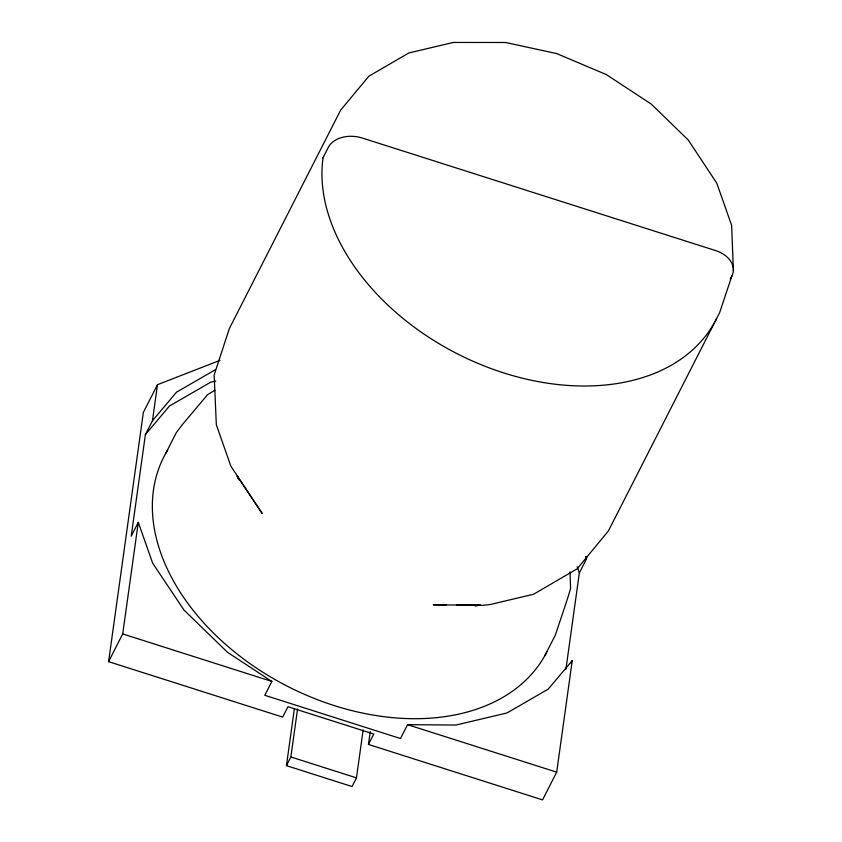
<?xml version="1.0" encoding="UTF-8"?>
<svg xmlns="http://www.w3.org/2000/svg" width="842" height="842" viewBox="0 0 842 842"><rect width="100%" height="100%" fill="white"/><g stroke="black" fill="none" stroke-linecap="round" stroke-linejoin="round"><path stroke-width="1.26" d="M215.489 369.649L176.483 392.193L152.455 420.758L145.392 434.619L131.215 536.186L138.288 522.314L152.644 563.109L183.998 610.071L227.508 652.297L271.84 681.431L264.777 695.292L400.487 738.529L407.56 724.657L455.901 725.057L506.989 712.963L548.226 689.135L572.255 660.57L556.688 772.167L542.553 799.9L368.459 744.444L373.764 734.045L287.975 706.712L282.68 717.11L108.586 661.654L143.361 412.412L157.486 384.678L219.951 360.376M108.586 661.654L122.711 633.921L138.288 522.314M152.455 420.758L157.486 384.678M716.553 318.56A214.752 148.097 27 0 1 481.129 364.712A214.752 148.097 27 0 1 323.012 157.928L323.002 157.349M363.155 729.877L356.461 777.871L352.051 786.544L286.448 765.641L294.405 708.564M286.448 765.641L290.858 756.979L297.563 708.985M368.459 744.444L370.269 731.477M565.919 669.222L579.359 572.876L586.421 559.004L586.779 556.425M322.928 157.907L328.306 147.35A26.86 18.924 7.9 0 1 362.365 138.056L715.5 250.548A26.86 18.924 7.9 0 1 731.898 275.923L719.657 312.561L608.387 530.944L577.17 568.803L533.586 594.252L489.949 604.577L483.003 605.282L433.22 604.788L446.313 604.893M165.779 453.322L176.367 432.525L182.556 424.41L207.585 394.666L214.91 390.214M730.288 279.081L731.898 275.923M544.806 655.729L555.404 634.931L567.729 598.031L570.581 588.516L570.013 571.886M571.076 662.875L572.255 660.57M145.392 434.619L169.421 406.055L210.658 382.226L215.762 381.016M475.214 606.072L480.193 604.893M456.796 604.977L479.056 605.166M122.711 633.921L271.84 681.431M407.56 724.657L556.688 772.167M290.858 756.979L356.461 777.871M585.548 556.53L586.421 559.004M577.18 566.687L579.359 572.876M237.486 476.14L238.77 479.803L237.149 475.983L262.157 513.441L230.908 466.247L216.331 424.821L214.173 374.953L229.361 328.527L340.631 110.155L368.859 76.212L408.875 52.962L453.27 42.447L505.674 42.5L556.688 53.572L606.324 74.57L651.203 104.05L688.24 140.004L716.795 183.188L731.624 225.319L733.414 270.903M547.205 651.192A214.889 148.192 27 0 1 283.512 684.23A214.889 148.192 27 0 1 167.726 449.996"/></g></svg>
